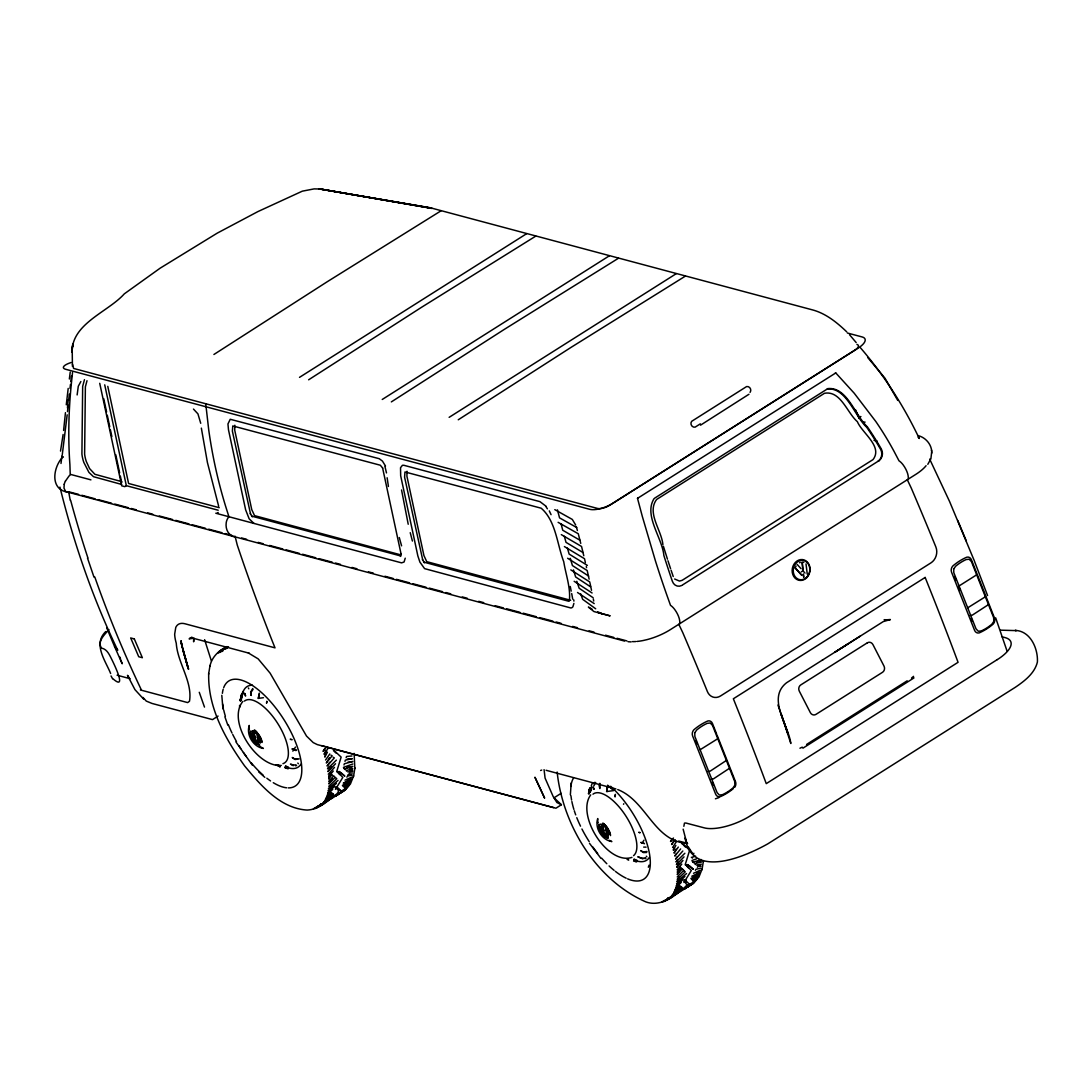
<?xml version="1.0" encoding="UTF-8"?>
<svg xmlns="http://www.w3.org/2000/svg" width="1092" height="1092" viewBox="0 0 1092 1092"><rect width="100%" height="100%" fill="white"/><g stroke="black" fill="none" stroke-linecap="round" stroke-linejoin="round"><path stroke-width="1.5" d="M193.639 638.479L193.639 641.809L193.953 638.097M242.861 693.529L240.54 701.187L240.786 698.935M245.072 693.775L245.564 696.082L244.581 693.215M931.667 452.061L930.903 458.763L927.804 464.332M319.287 188.889L432.036 208.395L320.297 189.012L314.141 188.889L302.32 191.168L257.903 211.589L217.226 233.142L160.155 268.168L124.297 293.857C108.149 311.998 71.471 323.546 72.086 352.361L72.249 349.344M856.933 344.417A9.077 3.399 -21.6 0 1 854.886 350.136L609.486 505.364A9.077 3.399 -21.6 0 1 597.597 508.462L73.587 368.441L72.536 364.25M77.136 394.935L78.296 386.254L80.863 381.545M67.445 407.971L68.236 399.727M67.172 414.81L62.312 454.422M65.452 412.653L63.609 430.439M67.486 411.629L68.127 405.187M72.536 372.454L72.113 376.644A540.786 340.499 -54.2 0 0 69.915 464.782L70.243 474.843A9.282 3.358 -42.6 0 0 68.946 476.126L65.452 481.108M68.659 400.218L69.342 394.048M66.271 404.804L68.195 388.411M72.222 349.754L72.427 366.38M70.461 384.425L69.997 388.356M70.789 381.572L71.458 375.894M61.002 463.458L61.971 455.473M573.901 603.398L572.918 606.729A10.62 5.064 68.2 0 1 570.775 607.957L424.583 568.632L419.901 562.093L417.84 555.883L400.668 475.757L400.532 467.717L402.429 465.288L403.822 465.274L539.953 501.651L546.3 506.442M240.663 700.6L240.772 699.672M717.813 738.683L700.108 749.754M985.407 596.751L967.703 607.821M988.506 604.586L972.262 615.165L970.065 615.451M69.356 379.006L70.229 372.126M63.104 434.493L60.51 451.092M241.346 699.535L242.042 695.454M335.353 787.66C342.014 791.359 336.159 794.184 333.046 796.928C325.471 802.961 317.185 809.691 307.125 810.073C280.207 808.435 260.674 785.271 244.663 765.97C225.471 739.107 207.617 707.52 208.709 673.505M209.91 666.257C211.712 657.207 218.796 650.368 226.918 646.587M330.439 799.289L345.331 789.939L350.464 783.865L353.617 775.852M354.818 768.618L354.136 753.371M678.951 892.437L693.83 883.059L698.962 876.985L702.115 868.973M703.316 861.738L703.425 861.001L701.992 869.764M208.586 674.242L210.033 665.465M353.494 776.644L354.941 767.881M571.198 782.964L570.365 794.826M589.079 794.061L589.175 793.543M591.168 790.854L591.85 786.731M401.228 553.876L400.464 556.429M405.241 558.176L404.081 562.011L401.556 562.858L215.793 513.226M544.075 769.655L545.072 778.077L553.166 796.532L556.906 802.538L561.424 804.736L555.924 808.216L321.594 745.604M242.888 691.468L239.967 700.614L240.827 698.143M589.134 789.912L589.994 787.878L588.465 793.734L589.189 791.304M589.298 792.683L590.963 787.564M64.237 484.316L63.991 488.11L65.343 490.895A6.552 3.576 -49.8 0 0 65.875 491.605L624.556 641.072M241.933 693.72C239.612 696.191 242.233 700.368 240.895 699.358M589.803 788.342C588.138 790.39 590.868 793.693 589.516 792.232M590.54 788.574L589.926 792.26M266.83 701.228L266.53 703.303M266.612 702.798L266.939 701.637M615.315 794.348L615.069 796.942L615.438 794.758M344.007 764.973L344.321 763.772L352.757 761.506L347.939 762.202M674.01 847.501L673.314 850.245L675.866 845.413M344.99 761.356L345.345 760.141L352.347 758.694L347.433 759.036M693.475 854.476L693.843 853.262M593.748 786.063L595.672 782.418M346.137 757.698L346.56 756.483L351.952 755.964M329.347 799.808L328.569 800.613M623.518 804.285L623.805 803.753M677.845 892.928C669.41 900.067 657.343 906.155 645.877 901.896C596.109 880.043 562.762 825.02 557.138 772.044M329.688 776.316L328.665 779.019L331.913 774.692L332.514 775.061M336.677 771.662L341.141 757.111L334.602 750.941M685.175 864.796L689.639 850.231L683.879 844.662M795.659 566.994L796.054 566.038M240.65 696.792L241.305 695.222M241.209 697.433L241.864 695.904M242.492 694.375L243.407 692.219M589.707 790.567L590.349 789.025M649.071 865.178L648.32 867.239M599.822 783.333L599.098 785.394L599.808 788.574L600.177 784.111M325.853 750.463L324.106 754.354L328.091 748.266M675.921 849.112L674.037 853.125L678.323 847.078M234.835 425.238L234.725 430.193L251.747 509.595L254.559 515.642L400.546 554.804M407.029 471.253L406.92 476.208L423.942 555.61L426.754 561.657L570.652 600.286M330.699 772.781L328.637 776.753L333.278 771.034M84.466 379.675L82.664 386.391L81.914 453.999A21.089 10.074 68.2 0 0 83.811 462.38L88.916 472.358L93.502 476.699L121.662 484.438M87.005 380.712L85.381 386.8L84.616 454.026A19.069 9.105 68.2 0 0 86.336 461.588L89.599 468.605L94.881 474.283L121.717 481.64M343.284 783.128L351.528 779.197L347.079 780.029M691.782 876.248L700.013 872.317L697.065 872.877M593.816 783.687L594.662 782.35M680.207 869.218L677.19 874.501L682.172 868.973L682.732 869.409M324.57 748.894L323.082 751.433L326.767 746.628M673.805 840.744L671.58 844.553L675.265 839.748M329.429 757.78L326.303 762.967L332.145 755.828L330.999 755.186M676.357 853.494L674.801 856.087L680.644 848.948M345.004 780.166L351.87 777.067M693.502 873.286L700.368 870.188M329.129 791.755L327.409 794.444L332.746 789.339M678.487 883.537L675.907 887.564L681.231 882.459M292.833 751.146L295.468 747.064M642.205 842.901L643.966 840.185M679.265 863.458L676.767 867.321L682.978 860.496M259.268 693.106L258.422 697.802M259.459 693.83L258.435 697.761M346.874 777.163L347.543 776.153L352.211 774.992L347.802 774.924M695.372 870.283L696.027 869.287L700.709 868.113M672.604 847.474L676.59 841.386M672.181 839.066L670.515 841.523L673.477 838.014M335.449 789.352L342.82 777.408L337.155 771.525L339.762 774.597M348.894 774.132L349.604 773.122L352.552 772.986M683.947 882.486L691.318 870.529L685.653 864.646L688.26 867.717M697.392 867.253L698.102 866.243L701.037 866.106L698.279 865.355M329.702 762.257L327.081 766.011L334.329 757.889L333.183 757.247M677.327 856.633L675.579 859.131L682.828 851.009M332.296 778.678L328.733 783.81L335.299 777.204M62.899 456.893C53.59 466.366 49.522 488.315 66.366 491.905M325.553 760.005L329.825 753.958M748.948 394.267L700.532 425.17M677.286 887.004L674.569 890.717L680.589 886.131M331.558 766.584L327.887 771.553L335.517 763.745M678.214 862.189L676.385 864.673L684.015 856.865M677.163 872.139L680.398 867.812L681.012 868.181L679.797 867.089M338.766 792.942L343.243 791.181L335.285 796.314L340.554 792.615M683.769 889.202L687.742 886.581M679.183 876.958L677.245 879.429L685.244 871.853L684.042 870.761M105.76 631.545C92.656 644.089 105.542 660.81 110.633 673.491M329.415 766.434L327.491 768.823L336.377 760.141M677.9 859.554L675.989 861.943L684.861 853.262M677.136 869.874L681.777 864.154M321.034 804.203L319.26 806.374L323.969 803.48M654.149 498.498C643.379 515.383 662.23 537.633 663.895 555.596A341.086 98.771 75.4 0 0 672.331 581.217A8.286 7.112 -82.8 0 0 681.64 585.517M675.921 889.966L673.86 892.382L681.435 886.772M260.374 743.065C259.773 744.498 260.428 736.759 257.698 735.38M608.094 837.004L608.626 833.81L606.197 828.5M328.692 781.381L333.674 775.852L334.234 776.289M679.006 879.237L676.904 881.558L686.54 873.545M328.269 774.201L334.493 767.376M330.071 795.099L324.652 800.955L333.401 794.171M676.398 890.567L673.136 894.075L681.899 887.291M590.704 794.908C575.716 814.919 607.452 865.506 631.94 857.397M108.927 629.593C104.941 634.288 96.738 641.605 101.556 648.075C106.92 649.194 109.173 654.231 111.425 658.749C113.199 662.298 127.764 691.536 113.24 679.033M608.176 785.803L606.756 788.165L607.125 791.55L607.015 788.67L608.708 786.213M324.379 803.084L317.936 807.07L321.212 803.712M672.877 896.204L666.42 900.19L668.604 897.952M317.936 807.07L321.144 803.78M666.42 900.19L668.563 898.006M677.217 876.931L683.797 870.324L681.517 868.317M252.716 688.574L250.628 692.096L251.31 695.454L250.955 694.758M253.044 689.38L251.242 691.987L251.105 694.908M335.544 795.781L339.271 793.283M684.029 888.902L687.769 886.404M328.76 786.308L336.759 778.732L335.544 777.641M327.218 798.771L323.573 802.197L333.947 795.085M674.501 893.038L672.071 895.317L682.432 888.206M318.905 805.596L316.571 807.793L324.57 802.688L323.478 802.989M668.577 897.624L665.055 900.914L673.068 895.945M326.754 795.986L331.053 792.505M675.252 889.106L679.552 885.626M327.736 792.505L334.657 786.322M676.221 885.626L683.155 879.442M317.567 806.401L315.165 808.53L324.57 802.688M336.896 794.976L344.649 790.444M685.394 888.096L693.133 883.564L686.704 885.407M328.064 790.499L336.432 783.36M676.562 883.619L684.93 876.48M339.325 792.888L345.714 789.202M687.823 886.008L694.212 882.322M326.071 797.597L332.091 793.01M911.492 678.077L913.567 676.344M328.405 788.438L338.042 780.425M341.892 790.731L346.765 788.001M677.067 893.734L687.209 885.189L683.851 880.78M690.376 883.851L695.263 881.121M344.581 788.52L347.775 786.841M693.065 881.64L696.273 879.961M325.375 799.262L332.937 793.652M217.158 513.226L218.182 512.462M400.696 555.951L251.788 516.161M320.529 805.691L326.522 801.405M669.027 898.812L675.02 894.525M225.948 648.607L228.542 646.778M321.512 804.572L329.129 799.221M670.01 897.692L679.729 891.495M322.522 803.398L331.599 797.119M671.02 896.518L680.098 890.239M220.161 650.996L223.164 649.003M221.485 650.3L226.153 647.242M213.909 354.477L327.15 281.791L441.059 210.797M308.626 379.798L421.853 307.098L535.763 236.118M391.345 401.897L504.586 329.211L618.495 258.217M458.258 419.778L571.498 347.092L685.407 276.099M222.727 651.296L218.891 651.665L226.563 647.174M226.767 647.215L224.256 648.825L227.3 647.733M835.107 373.355L835.776 372.945L854.203 393.202L875.839 421.539A339.94 299.426 19.7 0 1 893.966 451.214L899.016 460.824A10.033 4.191 57.7 0 1 903.289 465.083A13.322 5.569 57.7 0 1 908.285 477.218A5.392 2.252 57.7 0 1 908.148 479.238L908.025 479.415A5.392 2.252 57.7 0 1 907.302 479.743L911.274 488.097A1973.817 825.143 57.7 0 1 935.38 545.768L935.871 546.996A11.739 9.787 -76.3 0 1 930.971 562.858L720.502 695.986A11.739 9.787 -76.3 0 1 707.37 691.536L706.879 690.294A1973.817 825.143 57.7 0 0 682.773 632.637L678.801 624.283A5.392 2.252 57.7 0 0 679.538 623.942L679.661 623.778A5.392 2.252 57.7 0 0 679.784 621.758A13.322 5.569 57.7 0 0 674.801 609.623A10.033 4.191 57.7 0 0 670.515 605.35L666.789 594.908A339.94 98.444 75.4 0 1 655.446 560.947L642.369 516.584L637.51 498.348L638.178 497.925M335.203 796.218L341.878 791.905M781.353 714.673L790.84 743.502C788.547 725.224 766.68 698.43 786.527 682.773L822.836 659.8M847.419 644.266L860.4 636.008M835.394 651.883L847.911 643.939L834.875 652.197M218.195 510.223L126.344 485.681L124.816 486.65L121.703 485.817L99.727 383.319M299.508 377.354L526.658 233.674M382.241 399.467L609.377 255.787M449.14 417.335L676.289 273.655M191.892 637.114L189.107 638.875L193.284 638.274L249.072 653.18L248.321 652.934L258.162 658.872L270.106 673.15L306.524 736.076L313.227 742.601L317.281 744.594L553.589 807.63M218.086 716.079L212.517 719.614L152.047 703.453L146.273 701.091L142.943 697.419M242.888 701.364C226.358 721.348 257.398 767.826 281.272 765.424M700.341 423.846L695.099 427.149A3.563 3.235 66.6 0 1 691.645 421.335L746.6 386.568A3.563 3.235 66.6 0 1 750.067 392.383M637.51 498.348L835.762 372.945M654.804 498.075L827.886 388.602C847.146 386.636 855.241 415.779 867.389 426.876A341.086 300.423 19.7 0 1 881.326 449.017A8.286 7.112 -82.8 0 1 879.128 460.606M682.309 585.094L879.115 460.606M801.296 571.894L803.07 570.775L802.17 562.175L802.934 570.747M561.124 793.324L554.04 797.802L561.424 804.736M822.358 660.114L883.237 621.607L890.362 619.546L886.076 619.833L889.639 619.874L887.864 619.724M806.592 744.444L907.193 680.807M802.893 748.184L914.004 677.9M997.324 659.568L749.89 816.093A34.985 13.104 -21.6 0 1 704.19 827.832L685.844 823.013L684.466 823.122L683.851 826.316M663.663 901.664L673.068 895.809M667.744 899.494L672.467 896.6M313.472 808.763L319.192 805.459M661.957 901.883L664.823 900.231M667.69 898.593L671.976 896.109M223.491 649.795L217.909 652.798L220.584 652.211M699.289 874.009L690.881 878.514M350.095 782.554L342.997 786.24M299.153 758.926L295.099 759.5L292.246 757.493L294.581 758.899L297.597 758.763M647.037 851.446L643.065 852.019L640.745 850.613L643.42 852.579L646.682 852.483M799.562 562.789L800.286 562.394M799.945 748.211L802.279 747.16M343.502 786.731L349.413 784.152M691.987 879.852L697.911 877.286M329.033 799.248L330.125 798.812M326.877 800.095L327.955 799.685M540.608 770.502L541.7 770.078M344.403 787.332L348.757 785.708M692.901 880.452L697.256 878.828L694.498 878.923M352.784 764.004L343.461 767.376L343.871 767.963M696.614 858.803L691.959 860.496L692.369 861.083M715.41 798.798L718.864 797.638M701.31 859.554L693.243 862.202L693.72 862.721L692.492 861.629M645.358 857.698C641.277 859.786 631.845 853.671 642.874 858.954M645.044 858.694L645.932 858.421M288.179 768.809L286.036 767.758L287.783 768.017M636.677 861.929L634.52 860.878L636.281 861.151M222.85 649.576L225.962 648.648M344.308 782.718L350.805 780.889L342.397 785.394M600.846 824.214L603.548 830.562C605.118 829.606 602.456 832.991 604.872 835.585M695.618 856.142L692.806 856.892L692.505 858.094L691.318 857.22M827.231 389.011C846.477 387.059 854.572 416.202 866.734 427.3A341.086 300.423 19.7 0 1 880.657 449.44A8.286 7.112 -82.8 0 1 878.459 461.029L878.186 460.974M694.348 876.671L698.593 875.675L691.482 879.36M296 764.85C292.124 765.669 287.155 762.161 293.284 765.697M295.495 765.792L296.56 765.574M296.505 749.972L291.946 748.907L296.014 750.6M347.829 771.948L352.866 771.061L349.74 770.952M696.327 865.069L701.364 864.182M346.628 767.458L352.812 766.434L344.758 769.082L345.222 769.601L343.994 768.509M258.04 698.416L263.459 697.706M606.538 791.55L613.54 790.608M884.097 619.765L885.093 619.683M349.699 769.068L352.839 768.782L346.205 770.597L346.737 771.075M696.628 862.339L701.337 861.902L694.703 863.731L695.222 864.195M1000.641 630.166L1016.352 630.616L1015.151 630.412C1030.425 630.862 1038.151 648.607 1037.4 662.039C1034.697 673.314 1024.528 681.039 1015.383 687.25L767.935 843.775C745.167 856.565 692.192 879.975 685.08 837.933L686.786 843.133L683.142 829.183M959.049 585.967L976.671 574.815M643.966 843.297L640.99 842.492M644.512 843.72L640.908 842.437M643.679 847.105L646.095 847.146M628.037 641.7L631.149 641.919M860.196 416.584L860.605 416.639A3.508 1.215 47.8 0 0 860.933 416.584M863.895 422.058L864.536 422.14A10.62 3.672 47.8 0 0 865.082 422.099M253.549 731.067L251.802 731.244L255.064 737.441C256.634 736.486 253.958 739.871 256.374 742.464M290.745 739.352L292.219 739.707M600.887 824.283L602.074 824.596L603.03 828.35M639.23 832.473L640.24 832.623M430.89 207.985L319 188.848L430.521 207.821L812.011 309.759C825.579 313.227 836.827 322.358 846.75 331.859M803.043 562.325L803.78 562.448M66.653 492.001L67.281 492.069A5.051 2.853 -50.6 0 0 67.963 491.987M803.084 570.952L804.995 573.095M284.753 767.144L286.882 767.703M285.08 767.908L287.251 768.495M633.578 861.028L635.749 861.615M287.687 767.485L285.476 766.215L288.07 768.277M276.754 765.246L278.87 764.987M636.186 860.619L633.961 859.336L635.79 861.192M847.365 333.005L862.189 336.964A17.622 6.607 -21.6 0 1 858.216 348.075L612.817 503.303A17.622 6.607 -21.6 0 1 589.721 509.309L65.725 369.301A14.319 3.986 -10.4 0 1 71.267 362.489M874.009 440.349L877.299 441.223M1001.937 636.759L1004.981 637.578A34.985 13.104 -21.6 0 1 997.392 659.582M219.26 507.698L128.597 483.483L107.78 386.363M598.252 612.694L610.141 615.874L593.925 611.547L588.37 607.056L592.082 609.172M70.68 474.447L90.936 479.852M78.556 494.389L68.673 491.755L70.257 500.409M81.859 495.277L95.031 498.798M98.335 499.672L111.507 503.194M114.81 504.081L127.982 507.603M131.286 508.476L136.227 509.8M147.761 512.885L152.703 514.209M159.282 515.97L172.468 519.492M175.757 520.365L188.943 523.887M192.233 524.774L205.419 528.296M208.709 529.17L221.894 532.691M225.184 533.578L231.777 535.339M241.66 537.974L246.601 539.298M258.121 542.369L263.063 543.693M269.642 545.454L282.814 548.976M286.104 549.849L299.276 553.371M302.58 554.258L315.752 557.766M319.041 558.654L332.214 562.175M335.503 563.049L340.445 564.373M351.965 567.444L356.907 568.768M368.441 571.853L373.368 573.163M384.903 576.248L393.134 578.446M396.423 579.333L409.596 582.855M412.885 583.729L426.057 587.25M429.347 588.124L442.519 591.646M445.823 592.533L450.764 593.843M462.285 596.928L467.226 598.252M478.746 601.323L483.688 602.648M495.208 605.732L503.439 607.93M506.743 608.804L519.915 612.325M523.205 613.199L536.377 616.721M539.666 617.608L552.839 621.13M556.128 622.003L561.07 623.327M572.604 626.399L577.532 627.723M589.066 630.807L594.007 632.118M605.528 635.203L613.759 637.4M617.048 638.288L626.931 640.922M708.026 771.402L710.223 771.116L726.385 760.455M711.124 779.238L713.322 778.951L729.483 768.29M546.096 770.283L615.902 788.929M117.09 675.211L130.194 678.719M140.39 689.953L187.66 702.593L189.503 701.228C192.738 681.599 177.532 662.981 176.262 643.243A36.5 15.029 56.7 0 1 174.665 634.206L175.757 627.477A34.93 14.524 57.4 0 1 185.039 623.791L275.007 647.843L272.672 642.055A1973.817 1633.523 -75 0 1 237.251 545.031L235.067 536.213M678.678 841.017L686.8 843.188M687.591 843.474C653.78 841.413 646.71 800.9 617.731 789.557M917.894 435.572C925.811 437.387 932.145 444.922 931.735 453.18M634.111 860.482L635.38 860.824M686.267 880.425L684.643 879.633M689.216 883.906L684.834 880.111M634.22 859.254L636.991 860.291M627.054 859.39L628.733 860.018L627.545 858.64M285.735 766.134L288.506 767.171M639.68 832.677L638.697 832.295M291.195 739.543L290.199 739.175M597.679 611.793L602.033 613.704M253.958 523.423L249.153 518.809L245.645 509.868L228.474 429.743L227.955 423.942L230.235 419.273L379.238 458.708L382.446 461.083L385.49 466.038M275.798 764.741L280.235 766.898L279.306 766.325M193.461 409.063L197.939 413.882L200.723 423.287M554.791 509.636L572.317 519.437L575.675 525.034M576.726 527.532L559.554 517.867L557.425 509.841M609.172 840.308L611.861 841.577C601.897 840.117 594.498 828.146 597.733 818.55L597.788 823.054L597.597 822.112M558.121 522.331L578.269 533.742L580.753 543.393M336.432 786.704L340.718 790.785L336.118 786.731M580.07 540.308L562.735 530.234L561.138 524.037M561.315 534.63L581.545 546.464L583.101 552.839M583.142 552.634L566.025 542.369L564.346 536.281M564.4 546.56L584.507 558.708L585.38 562.598M587.373 565.397L569.123 554.067L567.444 548.129M567.622 558.258L587.196 570.529L589.134 579.183M602.839 823.054L603.794 823.764M254.34 729.934L255.31 730.644M570.816 569.888L589.735 581.94L590.731 586.459M588.643 576.044L572.426 565.56L570.256 558.312M574.16 581.285L592.096 592.983M590.949 587.073L575.648 576.972L573.464 569.915M577.504 592.492L594.212 603.603M593.12 597.733L579.169 588.247L576.822 581.285M674.638 579.006L679.47 581.067L682.131 580.33L873.04 459.582C883.087 446.492 862.161 433.196 857.356 421.662C847.119 412.831 840.703 390.363 824.501 393.27L656.62 499.467C646.532 512.953 661.588 530.166 662.899 544.662M604.094 825.347L602.866 825.061L605.364 827.408L607.152 836.185M254.381 731.94L256.866 734.274L258.654 743.065M259.951 746.669L259.227 746.123L263.377 748.457C253.399 746.996 246.014 735.025 249.235 725.429L249.29 729.934L249.099 728.978M595.686 608.79L582.664 599.317L580.698 593.843M681.94 843.734L682.664 844.334M62.189 456.374L63.063 457.111M333.442 750.613L336.24 753.18M607.575 785.175L612.503 789.584M603.576 823.627L605.842 825.77M255.078 730.507L256.279 731.517M255.61 732.227L256.333 732.882M258.613 771.785L264.81 777.34M143.68 699.167L134.958 689.653L127.477 675.32L129.375 678.023M683.36 844.976L685.394 846.996M423.983 562.175L568.741 601.255A3.508 1.679 68.2 0 0 569.314 601.023C570.911 588.178 565.765 574.46 563.745 561.725C557.097 544.362 555.896 520.829 541.209 508.217L404.982 471.962L404.586 477.149L422.768 560.155M867.785 357.589L884.943 378.146L897.747 400.395M604.586 824.528L606.729 826.849M604.832 826.002L605.555 826.767M256.088 731.408L257.343 732.65M918.181 437.305L919.273 438.506C903.767 405.883 884.07 375.198 860.482 347.816M795.263 567.936L801.733 575.156M795.126 567.908L801.61 575.129M797.119 564.387L801.064 568.686M849.521 334.698L856.183 342.574M646.287 856.183L646.887 856.865M297.788 763.062L298.389 763.745M106.675 627.75L114.564 646.532L117.759 650.3C92.861 598.457 73.751 543.174 59.937 487.087M684.616 879.852L686.718 882.377M600.969 858.421L589.503 843.324M257.098 732.473L260.51 737.646M252.484 765.301L235.954 741.959M424.46 562.844L422.44 559.541M252.266 516.83L250.245 513.527M606.551 826.767L607.562 828.036M606.852 828.446L608.831 832.5M601.61 832.787L605.036 836.677L608.258 838.192C602.415 837.195 597.843 829.852 598.989 824.16L600.887 831.599M258.053 733.647L259.787 736.281M594.048 789.202L593.147 787.25M688.397 847.037L693.202 854.408M545.986 506.647L547.379 508.831M607.452 828.05L608.285 829.401M258.422 735.421L260.701 741.905M929.674 459.104L949.617 501.597L974.05 560.155M599.849 826.576L605.023 835.653M599.235 826.644L604.695 836.226M251.351 733.455L255.05 739.939M250.737 733.524L256.197 743.106M112.612 678.828L111.043 675.934M382.678 468.099L380.344 465.233L232.787 425.948L232.378 431.135L250.573 514.155M608.312 829.265L609.008 830.766M601.624 825.716L604.081 830.439M605.732 833.537L607.097 837.305L604.954 833.237M257.248 740.417L258.381 742.587M256.47 740.117L258.599 744.184M855.582 409.882L859.063 418.291A3.508 1.215 47.8 0 1 858.79 418.441M248.375 687.96L248.785 688.793M593.952 789.066L593.625 787.96M549.303 510.879L551.064 514.673M114.564 646.532L122.181 663.786L121.048 660.619M608.981 830.534L609.609 832.145M260.483 737.414L261.589 740.362M966.365 541.086L957.739 520.461M609.541 831.804L610.073 833.483M261.043 738.683L261.916 741.632M954.831 576.986L955.991 579.907M958.926 587.332L960.155 590.444M971.225 618.386L972.385 621.307M716.57 733.851L712.462 723.477A5.242 4.341 -75 0 0 706.647 721.498A61.821 51.174 -75 0 0 694.867 728.951A5.242 4.341 -75 0 0 692.628 736.008L715.656 794.184A5.242 4.341 -75 0 0 721.471 796.15A61.821 51.174 -75 0 0 733.251 788.697M717.007 734.984L735.489 781.64A5.242 4.341 -75 0 1 734.657 787.387M695.891 740.772L697.051 743.693M712.284 782.172L713.445 785.107M255.583 737.318L252.348 731.094L253.576 731.476L254.532 735.23M382.61 467.977L401.146 554.381M974.419 561.124L987.577 595.549M777.927 705.036L780.766 712.967M199.263 692.287L204.491 707.084M250.805 734.875L254.764 741.823L259.76 745.072C253.931 744.075 249.345 736.731 250.491 731.039L250.532 733.756M224.925 716.898L227.805 725.102M995.686 617.867L1006.947 650.764M87.496 558.053L93.98 577.122M671.102 570.256L673.232 576.521M119.82 657.002L120.639 659.418M667.976 560.769L670.584 568.7M211.384 660.96L204.6 639.694M667.458 559.172L663.404 546.287M182.978 650.368L188.602 669.3L181.327 643.284L188.206 668.741L182.719 649.385M384.93 466.393L386.486 472.918M576.412 527.013L577.395 530.535M399.276 537.537L401.583 545.836M410.237 532.678L412.407 541.045M610.059 833.251L610.401 834.752M602.538 824.378L603.303 827.381M218.673 506.265L207.439 462.612L201.351 428.119M583.292 553.712L583.783 555.746M408.217 524.256L401.556 489.967M586.308 566.434L586.568 567.663M591.059 588.124L591.523 590.308M104.723 384.834L126.344 485.681M103.754 398.744L106.579 411.916M107.275 415.206L109.746 426.726M110.456 430.016L111.862 436.595M115.752 454.709L119.629 472.809M120.338 476.112L121.744 482.691M605.801 827.067L607.466 835.312M257.644 735.598L258.981 742.191M570.27 586.486L571.184 591.154M593.325 598.976L593.707 601.023M571.703 593.584L572.713 599.139M387.128 477.764L388.424 486.459M610.373 834.479L610.537 835.598M261.875 741.345L262.039 742.478M222.945 709.117L221.799 695.304M806.019 563.909L807.261 574.146M573.764 599.877L573.901 601.119M803.425 574.269L803.753 577.395L803.303 574.242M205.733 403.753L208.749 430.098A470.133 389.08 -75 0 0 225.662 506.401L228.924 516.734A10.033 8.299 -75 0 0 226.208 522.809A13.322 11.029 -75 0 0 230.699 535.08A5.392 4.464 -75 0 0 233.074 536.445L233.47 536.486A5.392 4.464 -75 0 0 234.275 536.431M239.694 706.306L239.639 705.364L239.653 707.316M931.544 450.095L931.612 451.228M636.909 641.441A33.142 12.421 -21.6 0 0 643.133 640.526L647.092 639.612A33.142 12.421 -21.6 0 0 670.351 629.634L915.751 474.406A33.142 12.421 -21.6 0 0 926.071 465.711M635.749 641.536A33.142 12.421 -21.6 0 1 632.445 641.618M87.92 557.985A1252.579 1042.969 26.8 0 1 70.652 500.368M141.264 689.721A1247.746 1042.218 26.4 0 1 94.786 576.999M64.196 484.329A20.12 10.538 -37.3 0 1 65.411 481.108M300.914 764.195A47.679 19.929 57.7 0 1 288.834 767.99M243.161 691.714A47.679 19.929 57.7 0 1 252.429 685.203M244.485 701.064A36.869 15.411 57.7 0 1 278.433 724.583A36.869 15.411 57.7 0 1 282.924 763.677M223.669 687.714A62.162 25.99 57.7 0 1 283.292 718.618A62.162 25.99 57.7 0 1 288.233 787.892M286.623 787.796A62.162 25.99 57.7 0 1 273.273 782.691M270.543 780.93A62.162 25.99 57.7 0 1 266.844 778.214M263.104 775.102A62.162 25.99 57.7 0 1 251.146 762.721M246.232 756.497A62.162 25.99 57.7 0 1 243.407 752.552M240.704 748.498A62.162 25.99 57.7 0 1 238.971 745.74M236.5 741.55A62.162 25.99 57.7 0 1 232.719 734.466M232.023 733.046A62.162 25.99 57.7 0 1 228.296 724.556M225.389 716.284A62.162 25.99 57.7 0 1 223.71 709.964M223.382 708.435A62.162 25.99 57.7 0 1 222.631 704.012M222.386 693.311A62.162 25.99 57.7 0 1 223.164 689.298M649.412 857.316A47.679 19.929 57.7 0 1 637.318 861.11M591.25 786.049A47.679 19.929 57.7 0 1 592.123 783.715M592.983 794.184A36.869 15.411 57.7 0 1 625.375 815.26A36.869 15.411 57.7 0 1 633.551 855.664M610.646 786.267A62.162 25.99 57.7 0 1 649.358 853.125A62.162 25.99 57.7 0 1 627.6 878.842M626.18 878.2A62.162 25.99 57.7 0 1 615.328 871.334M614.1 870.338A62.162 25.99 57.7 0 1 609.09 865.942M606.811 863.717A62.162 25.99 57.7 0 1 601.665 858.203M597.652 853.398A62.162 25.99 57.7 0 1 592.833 846.996M589.202 841.618A62.162 25.99 57.7 0 1 581.927 829.005M580.521 826.166A62.162 25.99 57.7 0 1 576.781 817.676M575.716 814.878A62.162 25.99 57.7 0 1 574.296 810.755M573.873 809.404A62.162 25.99 57.7 0 1 571.88 801.555M571.594 800.054A62.162 25.99 57.7 0 1 570.952 795.713M570.884 786.431A62.162 25.99 57.7 0 1 573.518 778.036M72.359 347.761L72.113 351.351L72.359 347.761M72.55 346.369L72.454 347.365L72.795 343.83L72.55 346.369M694.717 732.828L694.894 736.568L717.089 792.628L719.355 795.044L722.385 794.717A50.751 42.001 -75 0 0 732.855 788.083L734.875 785.216L734.711 781.476L712.516 725.429L710.25 723.013L707.22 723.341A50.751 42.001 -75 0 0 696.737 729.961L694.717 732.828M953.657 569.041L953.835 572.781L976.016 628.842L978.282 631.244L981.312 630.93A50.751 42.001 -75 0 0 991.795 624.296L993.816 621.43L993.652 617.69L971.457 561.629L969.191 559.227L966.161 559.541A50.751 42.001 -75 0 0 955.677 566.175L953.657 569.041M326.221 751.651L324.815 757.125L327.368 752.292L326.221 751.651M690.362 885.025L683.701 889.393L691.741 884.302L685.762 886.636L690.362 885.025M925.156 577.45L733.36 698.771L740.622 716.98A1973.817 825.143 57.7 0 1 762.721 774.146L766.256 783.633L958.066 662.312L954.517 652.825A1973.817 825.143 57.7 0 0 932.432 595.659L925.156 577.45M867.348 642.806L800.764 684.93A4.586 4.081 84.6 0 0 799.303 691.154L810.36 712.639A4.586 4.081 84.6 0 0 815.929 714.4L882.527 672.29A4.586 4.081 84.6 0 0 883.988 666.065L872.931 644.58A4.586 4.081 84.6 0 0 867.362 642.819M191.537 637.919L190.185 637.987L191.66 637.974M134.316 638.916L130.685 637.946L138.725 656.742L142.356 657.712L134.316 638.916M690.171 866.502L687.441 864.564L693.324 869.259L690.171 866.502M341.673 773.382L338.957 771.443L344.826 776.139L341.673 773.382M544.553 797.952L534.998 777.381L544.553 797.952M994.43 617.854L971.389 559.677A5.242 4.341 -75 0 0 965.587 557.712A61.821 51.174 -75 0 0 953.807 565.165A5.242 4.341 -75 0 0 951.569 572.222L974.596 630.398A5.242 4.341 -75 0 0 980.411 632.364A61.821 51.174 -75 0 0 992.191 624.911A5.242 4.341 -75 0 0 994.43 617.854M787.714 732.814L781.299 714.496L787.714 732.814M182.2 647.72L181.067 640.895L182.2 647.72M806.947 577.491A10.524 8.9 -79.1 0 0 804.081 559.923A10.524 8.9 -79.1 0 0 792.301 572.563A10.524 8.9 -79.1 0 0 806.947 577.491M806.933 577.026A9.746 8.245 -79.1 0 0 804.285 560.742A9.746 8.245 -79.1 0 0 793.365 572.454A9.746 8.245 -79.1 0 0 806.933 577.026"/></g></svg>
